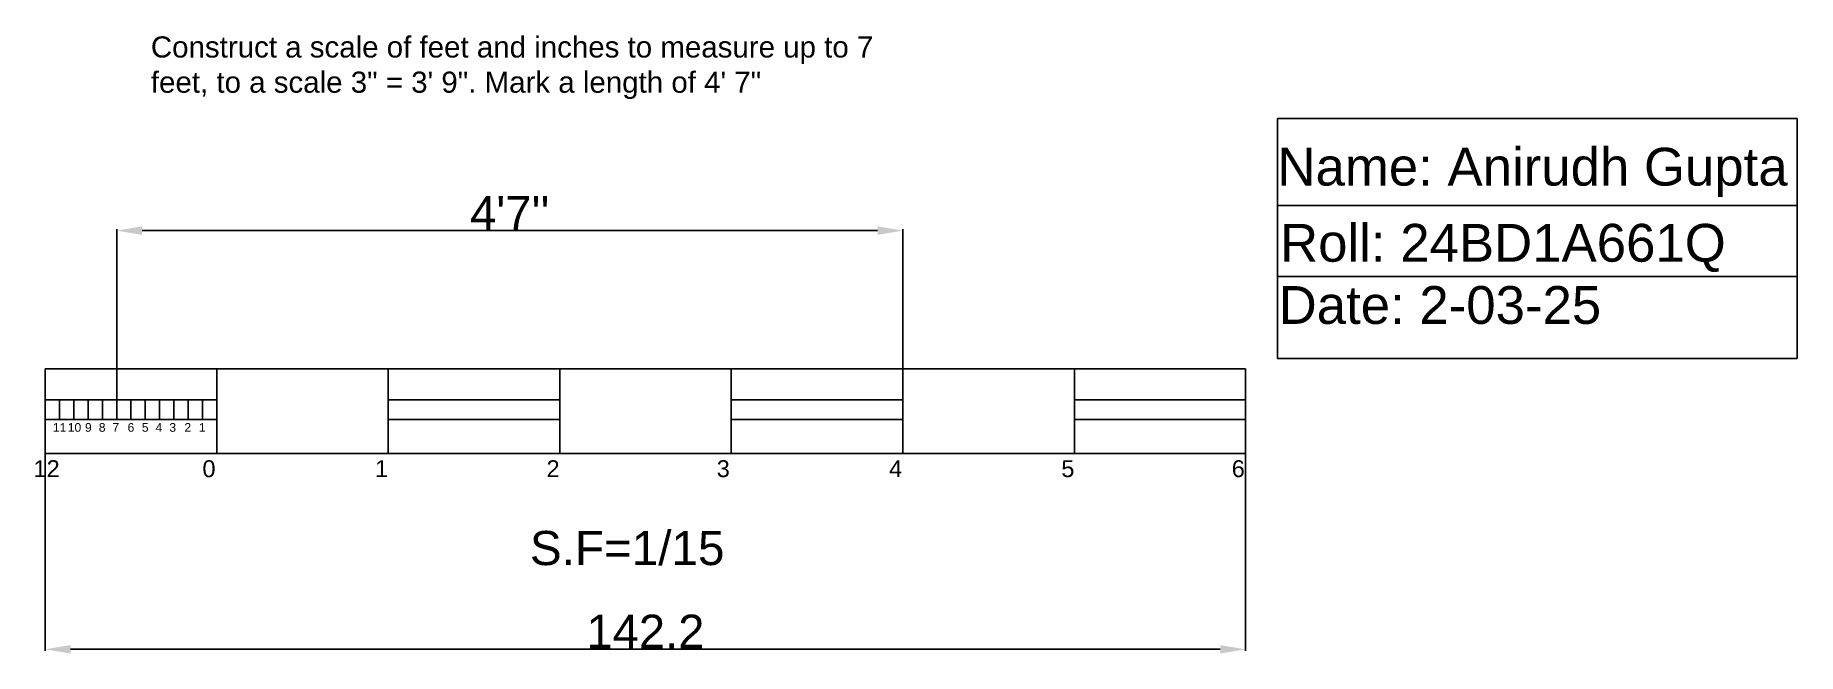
# Model space of a CAD drawing. Header units: millimetres. Extents: x 58 to 267, y 50 to 123.
import ezdxf

# ---------------------------------------------------------------- set-up
doc = ezdxf.new("R2010")
doc.units = ezdxf.units.MM
doc.header["$MEASUREMENT"] = 0
doc.header["$PDMODE"] = 1
doc.styles.get("Standard").update_dxf_attribs({"font": 'arial.ttf'})
doc.dimstyles.get("Standard").update_dxf_attribs({"dimtxt": 4, "dimasz": 3, "dimexe": 0.18, "dimexo": 0.0625, "dimgap": 0.09, "dimtad": 1, "dimdec": 1, "dimzin": 0, "dimdsep": 46, "dimtxsty": 'Standard', "dimcen": 0.09, "dimclrd": 6, "dimclre": 4, "dimadec": 0, "dimazin": 0, "dimtfac": 1, "dimtdec": 1, "dimtofl": 0, "dimtmove": 0, "dimatfit": 3, "dimfxl": 1, "dimtolj": 1, "dimtzin": 0, "dimarcsym": 1})

# ---------------------------------------------------------------- blocks, each defined once
blk = doc.blocks.new('*D2')
at = {"color": 4, "lineweight": -2, "transparency": 16777216}
for p, q in [((67.67, 77.57), (67.67, 100.06)), ((160.83, 77.57), (160.83, 100.06))]:
    blk.add_line(p, q, dxfattribs=at)
at = {"color": 6, "lineweight": -2, "transparency": 16777216}
blk.add_line((70.67, 99.88), (157.83, 99.88), dxfattribs=at)
at = {"color": 6, "transparency": 16777216}
for points in [[(70.67, 100.38), (70.67, 99.38), (67.67, 99.88)], [(157.83, 100.38), (157.83, 99.38), (160.83, 99.88)]]:
    blk.add_solid(points, dxfattribs=at)
at = {"layer": 'Defpoints', "color": 0, "transparency": 16777216}
for p in [(160.83, 99.88), (67.67, 77.51), (160.83, 77.51)]:
    blk.add_point(p, dxfattribs=at)
at = {"color": 0, "transparency": 16777216, "insert": (114.25, 101.97), "char_height": 4, "attachment_point": 5}
blk.add_mtext("\\A1;4'7''", dxfattribs=at)
blk = doc.blocks.new('*D3')
at = {"color": 4, "lineweight": -2, "transparency": 16777216}
for p, q in [((59.2, 73.44), (59.2, 50.14)), ((201.44, 73.44), (201.44, 50.14))]:
    blk.add_line(p, q, dxfattribs=at)
at = {"color": 6, "lineweight": -2, "transparency": 16777216}
blk.add_line((62.2, 50.32), (198.44, 50.32), dxfattribs=at)
at = {"color": 6, "transparency": 16777216}
for points in [[(62.2, 50.82), (62.2, 49.82), (59.2, 50.32)], [(198.44, 50.82), (198.44, 49.82), (201.44, 50.32)]]:
    blk.add_solid(points, dxfattribs=at)
at = {"layer": 'Defpoints', "color": 0, "transparency": 16777216}
for p in [(59.2, 73.51), (201.44, 73.51), (201.44, 50.32)]:
    blk.add_point(p, dxfattribs=at)
at = {"color": 0, "transparency": 16777216, "insert": (130.32, 52.42), "char_height": 4, "attachment_point": 5}
blk.add_mtext('\\A1;142.2', dxfattribs=at)

msp = doc.modelspace()

# ---------------------------------------------------------------- linework, layer by layer
for p, q in [((205.21, 113.15), (205.21, 84.74)), ((266.8, 113.15), (205.21, 113.15)), ((266.8, 113.15), (266.8, 84.74)), ((205.21, 102.85), (266.86, 102.85)), ((205.21, 94.43), (266.8, 94.43)), ((205.21, 84.74), (266.8, 84.74)), ((201.44, 83.51), (59.2, 83.51)), ((59.2, 83.51), (59.2, 73.51)), ((79.52, 83.51), (79.52, 73.51)), ((99.85, 83.51), (99.85, 73.51)), ((120.18, 83.51), (120.18, 73.51)), ((140.5, 83.51), (140.5, 73.51)), ((160.83, 83.51), (160.83, 73.51)), ((181.15, 83.51), (181.15, 73.51)), ((201.44, 73.51), (201.44, 83.51)), ((59.2, 79.85), (79.52, 79.85)), ((60.83, 79.85), (60.61, 79.85)), ((60.89, 77.51), (60.89, 79.85)), ((62.59, 77.51), (62.59, 79.85)), ((64.28, 77.51), (64.28, 79.85)), ((65.97, 77.51), (65.97, 79.85)), ((67.67, 77.51), (67.67, 79.85)), ((69.36, 77.51), (69.36, 79.85)), ((71.06, 77.51), (71.06, 79.85)), ((72.75, 77.51), (72.75, 79.85)), ((74.44, 77.51), (74.44, 79.85)), ((76.14, 77.51), (76.14, 79.85)), ((77.82, 77.51), (77.82, 79.85)), ((99.85, 79.85), (120.18, 79.85)), ((140.5, 79.85), (160.83, 79.85)), ((181.15, 79.85), (201.44, 79.85)), ((59.2, 77.51), (79.52, 77.51)), ((99.85, 77.51), (120.18, 77.51)), ((140.5, 77.51), (160.83, 77.51)), ((181.15, 77.51), (201.44, 77.51)), ((59.2, 73.51), (201.44, 73.51))]:
    msp.add_line(p, q)
for p in [(60.89, 77.51), (62.59, 77.51), (64.28, 77.51), (65.97, 77.51), (67.67, 77.51), (69.36, 77.51), (71.06, 77.51), (72.75, 77.51), (74.44, 77.51), (76.14, 77.51), (77.83, 77.51), (79.52, 73.51), (99.84, 73.51), (120.16, 73.51), (140.48, 73.51), (160.8, 73.51), (181.12, 73.51)]:
    msp.add_point(p)

# ---------------------------------------------------------------- texts
for s, height, p in [('Name: Anirudh Gupta', 4.475, (205.21, 105.21)), ('Roll: 24BD1A661Q', 4.475, (205.52, 96.2)), ('Date: 2-03-25', 4.475, (205.35, 88.84)), ('11', 1.031, (60.11, 76.07)), ('10', 1.031, (61.87, 76.07)), ('9', 1.03, (63.91, 76.07)), ('8', 1.03, (65.55, 76.07)), ('7', 1.03, (67.16, 76.07)), ('6', 1.03, (68.96, 76.07)), ('5', 1.03, (70.65, 76.07)), ('4', 1.03, (72.27, 76.07)), ('3', 1.03, (73.91, 76.07)), ('2', 1.03, (75.69, 76.07)), ('1', 1.03, (77.41, 76.07)), ('12', 2.003, (57.81, 70.7)), ('0', 2, (77.83, 70.7)), ('1', 2, (98.27, 70.7)), ('2', 2, (118.6, 70.7)), ('3', 2, (138.77, 70.7)), ('4', 2, (159.19, 70.7)), ('5', 2, (179.6, 70.7)), ('6', 2, (199.79, 70.7)), ('S.F=1/15', 4.04, (116.63, 60.29))]:
    msp.add_text(s, height=height).set_placement(p)
at = {"insert": (71.72, 122.87), "char_height": 2.5, "attachment_point": 1}
msp.add_mtext_dynamic_manual_height_columns('Construct a scale of feet and inches to measure up to 7 feet, to a scale 3" = 3\' 9". Mark a length of 4\' 7"', width=87.0055, gutter_width=5.15, heights=[11.83], dxfattribs=at)

# ---------------------------------------------------------------- dimensions: what is measured, and where the dimension line sits
dim = msp.add_linear_dim(base=(160.83, 99.88), p1=(67.67, 77.51), p2=(160.83, 77.51), text="4'7''", dimstyle='Standard')
dim.commit()
dim.dimension.update_dxf_attribs({"geometry": '*D2', "text_midpoint": (114.25, 101.97)})
dim = msp.add_linear_dim(base=(201.44, 50.32), p1=(59.2, 73.51), p2=(201.44, 73.51), dimstyle='Standard')
dim.commit()
dim.dimension.update_dxf_attribs({"geometry": '*D3', "text_midpoint": (130.32, 52.42)})

doc.saveas('drawing.dxf')
